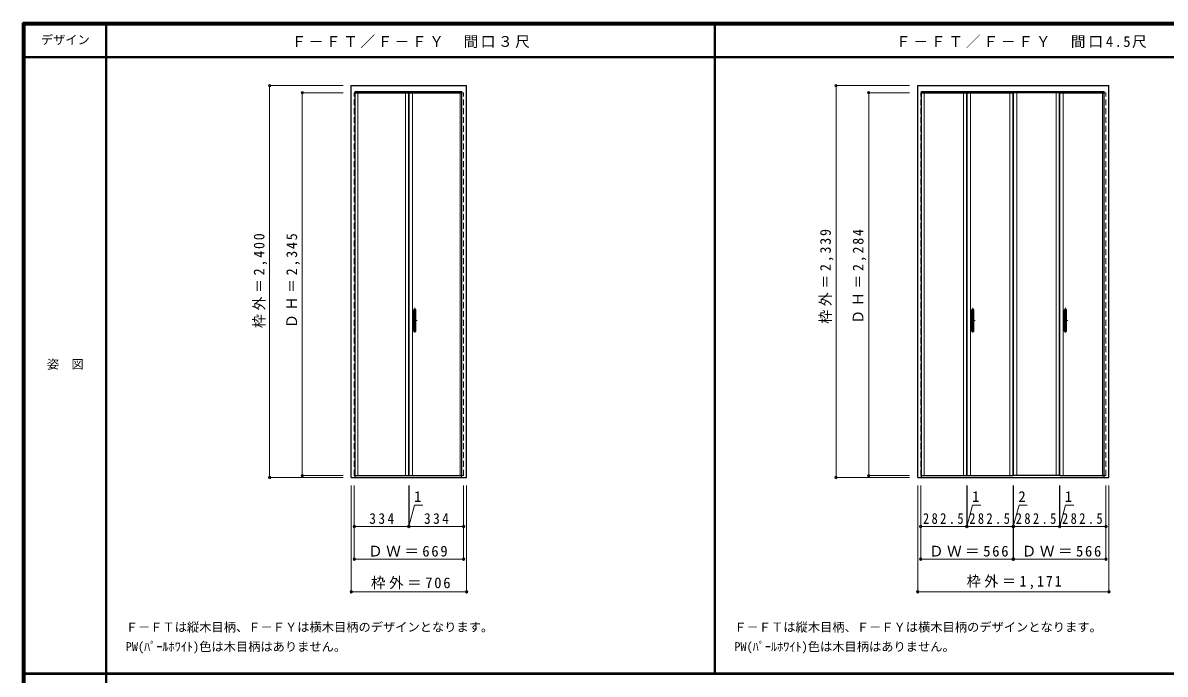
# Model space of a CAD drawing. Units: millimetres, scale not verified. Extents: x -6000 to 5700, y -4307 to 4175.
# Drawn here: x -6000 to 995, y 186 to 4175 of the extents above; entities that cross this region are included whole.
import ezdxf
from ezdxf.enums import TextEntityAlignment as Align

# ---------------------------------------------------------------- set-up
doc = ezdxf.new("R2010")
doc.units = ezdxf.units.MM
doc.header["$LTSCALE"] = 30
doc.header["$PDMODE"] = 32
doc.header["$PDSIZE"] = 15
doc.linetypes.add('CHAIN1', pattern=[8, 5, -1, 1, -1])
doc.linetypes.add('DASHED1', pattern=[1.8, 1.2, -0.6])
for name, color, linetype, lineweight in [('0-1_通り芯', 4, 'CHAIN1', 9), ('0-2_扉', 3, 'Continuous', 25), ('0-3_仕上げ', 7, 'Continuous', 18), ('0-4_枠', 3, 'Continuous', 25), ('0-7_取手GEK', 7, 'Continuous', 18), ('0-8_取手W', 7, 'Continuous', 18), ('0-A_文字', 7, 'Continuous', 18), ('0-B_寸法', 7, 'Continuous', 9), ('F-1_枠', 6, 'Continuous', 40)]:
    doc.layers.add(name, color=color, linetype=linetype, lineweight=lineweight)
doc.layers.add('F-A_文字', color=7, linetype='Continuous')
doc.styles.add('ＭＳ ゴシック', font='')
doc.styles.get('ＭＳ ゴシック').set_extended_font_data('MS Gothic')

msp = doc.modelspace()

# ---------------------------------------------------------------- linework, layer by layer
at = {"layer": '0-1_通り芯'}
for p, q in [((-3600.17, 2429), (-3600.17, 2275)), ((-183.5, 2429), (-183.5, 2275)), ((384.5, 2429), (384.5, 2275)), ((-3585.17, 2352), (-3615.17, 2352)), ((-168.5, 2352), (-198.5, 2352)), ((399.5, 2352), (369.5, 2352))]:
    msp.add_line(p, q, dxfattribs=at)
at = {"layer": '0-2_扉', "color": 4, "linetype": 'DASHED1', "lineweight": 9}
for p, q in [((-3970.17, 1402), (-3970.17, 3747)), ((-3964.67, 3747), (-3970.17, 3747)), ((-3312.67, 3747), (-3301.17, 3747)), ((-3301.17, 1402), (-3301.17, 3747)), ((-502, 1402), (-502, 3747)), ((-496.5, 3747), (-502, 3747)), ((620.5, 3747), (632, 3747)), ((632, 1402), (632, 3747)), ((-3964.67, 1402), (-3970.17, 1402)), ((-3312.67, 1402), (-3301.17, 1402)), ((-496.5, 1402), (-502, 1402)), ((620.5, 1402), (632, 1402))]:
    msp.add_line(p, q, dxfattribs=at)
at = {"layer": '0-2_扉'}
for p, q in [((-3964.67, 3747), (-3636.17, 3747)), ((-3636.17, 1402), (-3636.17, 3747)), ((-3635.17, 1402), (-3635.17, 3747)), ((-3635.17, 3747), (-3312.67, 3747)), ((-496.5, 3747), (-219.5, 3747)), ((-219.5, 1402), (-219.5, 3747)), ((-218.5, 3747), (64, 3747)), ((-218.5, 1402), (-218.5, 3747)), ((64, 1402), (64, 3747)), ((348.5, 3747), (66, 3747)), ((66, 1402), (66, 3747)), ((348.5, 1402), (348.5, 3747)), ((349.5, 1402), (349.5, 3747)), ((349.5, 3747), (620.5, 3747)), ((-3964.67, 1402), (-3636.17, 1402)), ((-3635.17, 1402), (-3312.67, 1402)), ((-496.5, 1402), (-219.5, 1402)), ((-218.5, 1402), (64, 1402)), ((348.5, 1402), (66, 1402)), ((349.5, 1402), (620.5, 1402))]:
    msp.add_line(p, q, dxfattribs=at)
at = {"layer": '0-3_仕上げ'}
for p, q in [((-3949.17, 1402), (-3949.17, 3747)), ((-3657.17, 1402), (-3657.17, 3747)), ((-3614.17, 1402), (-3614.17, 3747)), ((-3322.17, 1402), (-3322.17, 3747)), ((-481, 1402), (-481, 3747)), ((-240.5, 1402), (-240.5, 3747)), ((-197.5, 1402), (-197.5, 3747)), ((43, 1402), (43, 3747)), ((87, 1402), (87, 3747)), ((327.5, 1402), (327.5, 3747)), ((370.5, 1402), (370.5, 3747)), ((611, 1402), (611, 3747))]:
    msp.add_line(p, q, dxfattribs=at)
at = {"layer": '0-4_枠'}
for p, q in [((-3988.67, 1390.5), (-3988.67, 3790.5)), ((-3988.67, 3790.5), (-3282.67, 3790.5)), ((-3282.67, 1390.5), (-3282.67, 3790.5)), ((-520.5, 1390.5), (-520.5, 3790.5)), ((-520.5, 3790.5), (650.5, 3790.5)), ((650.5, 1390.5), (650.5, 3790.5)), ((-3964.67, 1390.5), (-3964.67, 3754.5)), ((-3964.67, 3754.5), (-3312.67, 3754.5)), ((-3312.67, 1390.5), (-3312.67, 3754.5)), ((-496.5, 1390.5), (-496.5, 3754.5)), ((-496.5, 3754.5), (620.5, 3754.5)), ((620.5, 1390.5), (620.5, 3754.5)), ((-3988.67, 1390.5), (-3282.67, 1390.5)), ((-520.5, 1390.5), (650.5, 1390.5))]:
    msp.add_line(p, q, dxfattribs=at)
at = {"layer": '0-7_取手GEK'}
for p, q in [((-3606.17, 2398), (-3606.17, 2416)), ((-3594.17, 2398), (-3594.17, 2416)), ((-189.5, 2398), (-189.5, 2416)), ((-177.5, 2398), (-177.5, 2416)), ((378.5, 2398), (378.5, 2416)), ((390.5, 2398), (390.5, 2416)), ((-3606.17, 2288), (-3606.17, 2306)), ((-3594.17, 2288), (-3594.17, 2306)), ((-189.5, 2288), (-189.5, 2306)), ((-177.5, 2288), (-177.5, 2306)), ((378.5, 2288), (378.5, 2306)), ((390.5, 2288), (390.5, 2306))]:
    msp.add_line(p, q, dxfattribs=at)
at = {"layer": '0-7_取手GEK', "color": 3, "lineweight": 25}
for p, q in [((-3605.17, 2286), (-3605.17, 2418)), ((-3596.17, 2419), (-3604.17, 2419)), ((-3595.17, 2286), (-3595.17, 2418)), ((-188.5, 2286), (-188.5, 2418)), ((-179.5, 2419), (-187.5, 2419)), ((-178.5, 2286), (-178.5, 2418)), ((379.5, 2286), (379.5, 2418)), ((388.5, 2419), (380.5, 2419)), ((389.5, 2286), (389.5, 2418)), ((-3604.17, 2285), (-3596.17, 2285)), ((-187.5, 2285), (-179.5, 2285)), ((380.5, 2285), (388.5, 2285))]:
    msp.add_line(p, q, dxfattribs=at)
at = {"layer": '0-7_取手GEK'}
for centre, start, end in [((-3605.17, 2416), 90, 180), ((-3605.17, 2398), 180, 270), ((-3595.17, 2416), 0, 90), ((-3595.17, 2398), 270, 0), ((-188.5, 2416), 90, 180), ((-188.5, 2398), 180, 270), ((-178.5, 2416), 0, 90), ((-178.5, 2398), 270, 0), ((379.5, 2416), 90, 180), ((379.5, 2398), 180, 270), ((389.5, 2416), 0, 90), ((389.5, 2398), 270, 0), ((-3605.17, 2306), 90, 180), ((-3605.17, 2288), 180, 270), ((-3595.17, 2306), 0, 90), ((-3595.17, 2288), 270, 0), ((-188.5, 2306), 90, 180), ((-188.5, 2288), 180, 270), ((-178.5, 2306), 0, 90), ((-178.5, 2288), 270, 0), ((379.5, 2306), 90, 180), ((379.5, 2288), 180, 270), ((389.5, 2306), 0, 90), ((389.5, 2288), 270, 0)]:
    msp.add_arc(centre, 1, start, end, dxfattribs=at)
at = {"layer": '0-7_取手GEK', "color": 3, "lineweight": 25}
for centre, start, end in [((-3604.17, 2418), 90, 180), ((-3596.17, 2418), 0, 90), ((-187.5, 2418), 90, 180), ((-179.5, 2418), 0, 90), ((380.5, 2418), 90, 180), ((388.5, 2418), 0, 90), ((-3604.17, 2286), 180, 270), ((-3596.17, 2286), 270, 0), ((-187.5, 2286), 180, 270), ((-179.5, 2286), 270, 0), ((380.5, 2286), 180, 270), ((388.5, 2286), 270, 0)]:
    msp.add_arc(centre, 1, start, end, dxfattribs=at)
at = {"layer": '0-8_取手W'}
for p, q in [((-3606.17, 2402.5), (-3606.17, 2418)), ((-3594.17, 2402.5), (-3594.17, 2418)), ((-189.5, 2402.5), (-189.5, 2418)), ((-177.5, 2402.5), (-177.5, 2418)), ((378.5, 2402.5), (378.5, 2418)), ((390.5, 2402.5), (390.5, 2418)), ((-3606.17, 2286), (-3606.17, 2301.5)), ((-3594.17, 2286), (-3594.17, 2301.5)), ((-189.5, 2286), (-189.5, 2301.5)), ((-177.5, 2286), (-177.5, 2301.5)), ((378.5, 2286), (378.5, 2301.5)), ((390.5, 2286), (390.5, 2301.5))]:
    msp.add_line(p, q, dxfattribs=at)
at = {"layer": '0-8_取手W', "color": 3, "lineweight": 25}
for p, q in [((-3595.17, 2419), (-3605.17, 2419)), ((-3605.17, 2419), (-3605.17, 2285)), ((-3595.17, 2419), (-3595.17, 2285)), ((-178.5, 2419), (-188.5, 2419)), ((-188.5, 2419), (-188.5, 2285)), ((-178.5, 2419), (-178.5, 2285)), ((389.5, 2419), (379.5, 2419)), ((379.5, 2419), (379.5, 2285)), ((389.5, 2419), (389.5, 2285)), ((-3605.17, 2285), (-3595.17, 2285)), ((-188.5, 2285), (-178.5, 2285)), ((379.5, 2285), (389.5, 2285))]:
    msp.add_line(p, q, dxfattribs=at)
at = {"layer": '0-8_取手W'}
for centre, start, end in [((-3605.17, 2418), 90, 180), ((-3605.17, 2402.5), 180, 270), ((-3595.17, 2418), 0, 90), ((-3595.17, 2402.5), 270, 0), ((-188.5, 2418), 90, 180), ((-188.5, 2402.5), 180, 270), ((-178.5, 2418), 0, 90), ((-178.5, 2402.5), 270, 0), ((379.5, 2418), 90, 180), ((379.5, 2402.5), 180, 270), ((389.5, 2418), 0, 90), ((389.5, 2402.5), 270, 0), ((-3605.17, 2301.5), 90, 180), ((-3605.17, 2286), 180, 270), ((-3595.17, 2301.5), 0, 90), ((-3595.17, 2286), 270, 0), ((-188.5, 2301.5), 90, 180), ((-188.5, 2286), 180, 270), ((-178.5, 2301.5), 0, 90), ((-178.5, 2286), 270, 0), ((379.5, 2301.5), 90, 180), ((379.5, 2286), 180, 270), ((389.5, 2301.5), 0, 90), ((389.5, 2286), 270, 0)]:
    msp.add_arc(centre, 1, start, end, dxfattribs=at)
for centre, major_axis, start_param, end_param in [((-3600.17, 2419), (0, 17.5), 1.5707963, 3.1415927), ((-3600.17, 2419), (0, 17.5), 3.1415927, 4.712389), ((-183.5, 2419), (0, 17.5), 1.5707963, 3.1415927), ((-183.5, 2419), (0, 17.5), 3.1415927, 4.712389), ((384.5, 2419), (0, 17.5), 1.5707963, 3.1415927), ((384.5, 2419), (0, 17.5), 3.1415927, 4.712389), ((-3600.17, 2285), (0, 17.5), 0, 1.5707963), ((-3600.17, 2285), (0, -17.5), 1.5707963, 3.1415927), ((-183.5, 2285), (0, 17.5), 0, 1.5707963), ((-183.5, 2285), (0, -17.5), 1.5707963, 3.1415927), ((384.5, 2285), (0, 17.5), 0, 1.5707963), ((384.5, 2285), (0, -17.5), 1.5707963, 3.1415927)]:
    msp.add_ellipse(centre, major_axis=major_axis, ratio=0.285714, start_param=start_param, end_param=end_param, dxfattribs=at)
at = {"layer": '0-B_寸法', "color": 4}
for p, q in [((-4488.67, 3790.5), (-4038.67, 3790.5)), ((-4488.67, 3790.5), (-4488.67, 1390.5)), ((-1020.5, 3790.5), (-1020.5, 1390.5)), ((-1020.5, 3790.5), (-570.5, 3790.5)), ((-4288.67, 3747), (-4038.67, 3747)), ((-4288.67, 3747), (-4288.67, 1402)), ((-820.5, 3747), (-820.5, 1402)), ((-820.5, 3747), (-570.5, 3747)), ((-4288.67, 1402), (-4038.67, 1402)), ((-820.5, 1402), (-570.5, 1402)), ((-4488.67, 1390.5), (-4038.67, 1390.5)), ((-3988.67, 690.5), (-3988.67, 1340.5)), ((-3970.17, 890.5), (-3970.17, 1340.5)), ((-3636.17, 1090.5), (-3636.17, 1340.5)), ((-3301.17, 890.5), (-3301.17, 1340.5)), ((-1020.5, 1390.5), (-570.5, 1390.5)), ((-520.5, 690.5), (-520.5, 1340.5)), ((-502, 890.5), (-502, 1340.5)), ((-219.5, 1090.5), (-219.5, 1340.5)), ((64, 890.5), (64, 1340.5)), ((66, 890.5), (66, 1340.5)), ((348.5, 1090.5), (348.5, 1340.5)), ((632, 890.5), (632, 1340.5)), ((650.5, 1340.5), (650.5, 690.5)), ((65, 1090.5), (99.95, 1220.93)), ((99.95, 1220.93), (150.73, 1220.93)), ((-3970.17, 1090.5), (-3636.17, 1090.5)), ((-3635.17, 1090.5), (-3301.17, 1090.5)), ((-502, 1090.5), (-219.5, 1090.5)), ((-218.5, 1090.5), (64, 1090.5)), ((64, 1090.5), (66, 1090.5)), ((66, 1090.5), (348.5, 1090.5)), ((349.5, 1090.5), (632, 1090.5)), ((-3970.17, 890.5), (-3301.17, 890.5)), ((-502, 890.5), (64, 890.5)), ((66, 890.5), (632, 890.5)), ((-520.5, 690.5), (650.5, 690.5))]:
    msp.add_line(p, q, dxfattribs=at)
for points in [[(-3988.67, 690.5), (-3282.67, 690.5), (-3282.67, 1340.5)], [(-3636.17, 1090.5), (-3635.17, 1090.5), (-3635.17, 1340.5)], [(-219.5, 1090.5), (-218.5, 1090.5), (-218.5, 1340.5)], [(348.5, 1090.5), (349.5, 1090.5), (349.5, 1340.5)], [(-3635.67, 1090.5), (-3600.72, 1220.93), (-3549.93, 1220.93)], [(-219, 1090.5), (-184.05, 1220.93), (-133.27, 1220.93)], [(349, 1090.5), (383.95, 1220.93), (434.73, 1220.93)]]:
    msp.add_lwpolyline(points, dxfattribs=at)
at = {"layer": '0-B_寸法'}
for p in [(-4488.67, 3790.5), (-1020.5, 3790.5), (-4288.67, 3747), (-820.5, 3747), (-4288.67, 1402), (-820.5, 1402), (-4488.67, 1390.5), (-1020.5, 1390.5), (-3970.17, 1090.5), (-3636.17, 1090.5), (-3635.17, 1090.5), (-3301.17, 1090.5), (-502, 1090.5), (-219.5, 1090.5), (-218.5, 1090.5), (64, 1090.5), (66, 1090.5), (348.5, 1090.5), (349.5, 1090.5), (632, 1090.5), (-3970.17, 890.5), (-3301.17, 890.5), (-502, 890.5), (64, 890.5), (66, 890.5), (632, 890.5), (-3988.67, 690.5), (-3282.67, 690.5), (-520.5, 690.5), (650.5, 690.5)]:
    msp.add_point(p, dxfattribs=at)
at = {"layer": 'F-1_枠'}
for p, q in [((-6000, 4175), (5700, 4175)), ((-6000, 4175), (-6000, -4205)), ((-6000, 4170), (5700, 4170)), ((-6000, 4165), (5700, 4165)), ((-5995, 4175), (-5995, -4205)), ((-5990, 4175), (-5990, -4205)), ((-5490, 4175), (-5490, -3790)), ((-1763.33, 190.5), (-1763.33, 4175)), ((-6000, 3965), (5700, 3965)), ((-6000, 190.5), (5700, 190.5)), ((-6000, 187.5), (5700, 187.5))]:
    msp.add_line(p, q, dxfattribs=at)

# ---------------------------------------------------------------- texts
at = {"layer": '0-A_文字', "style": 'ＭＳ ゴシック'}
for s, p in [('Ｆ－ＦＴは縦木目柄、Ｆ－ＦＹは横木目柄のデザインとなります。', (-5370, 430.5)), ('Ｆ－ＦＴは縦木目柄、Ｆ－ＦＹは横木目柄のデザインとなります。', (-1643.33, 430.5)), ('PW(ﾊﾟｰﾙﾎﾜｲﾄ)色は木目柄はありません。', (-5370, 310.5)), ('PW(ﾊﾟｰﾙﾎﾜｲﾄ)色は木目柄はありません。', (-1643.33, 310.5))]:
    msp.add_text(s, height=54.99, dxfattribs=at).set_placement(p, align=Align.BOTTOM_LEFT)
at = {"layer": '0-A_文字', "char_height": 65.98, "attachment_point": 7, "style": 'ＭＳ ゴシック'}
for s, insert in [('\\T1.17;Ｆ－ＦＴ／Ｆ－ＦＹ\u3000間口３尺', (-4354.17, 4020)), ('\\T1.19;Ｆ－ＦＴ／Ｆ－ＦＹ\u3000間口4.5尺', (-653.75, 4020))]:
    msp.add_mtext(s, dxfattribs=dict(at, insert=insert))
at = {"layer": '0-B_寸法', "style": 'ＭＳ ゴシック'}
for s, p in [('1', (-3604.47, 1220.93)), ('1', (-187.8, 1220.93)), ('2', (96.2, 1220.93)), ('1', (380.2, 1220.93))]:
    msp.add_text(s, height=65.98, dxfattribs=at).set_placement(p, align=Align.BOTTOM_LEFT)
at = {"layer": '0-B_寸法', "char_height": 65.98, "attachment_point": 7, "rotation": 90, "style": 'ＭＳ ゴシック'}
for s, insert in [('\\T1.26;\\W0.95;枠外＝2,400', (-4503.67, 2305.5)), ('\\T1.26;\\W0.95;ＤＨ＝2,345', (-4303.67, 2305.5)), ('\\T1.26;\\W0.95;枠外＝2,339', (-1035.5, 2331.5)), ('\\T1.26;\\W0.95;ＤＨ＝2,284', (-835.5, 2331.5))]:
    msp.add_mtext(s, dxfattribs=dict(at, insert=insert))
at = {"layer": '0-B_寸法', "char_height": 65.98, "attachment_point": 7, "style": 'ＭＳ ゴシック'}
for s, insert in [('\\T1.38;\\W0.9;334', (-3878.17, 1105.5)), ('\\T1.38;\\W0.9;334', (-3543.17, 1105.5)), ('\\T1.38;\\W0.85;282.5', (-488.25, 1105.5)), ('\\T1.38;\\W0.85;282.5', (-204.75, 1105.5)), ('\\T1.38;\\W0.85;282.5', (79.75, 1105.5)), ('\\T1.38;\\W0.85;282.5', (363.25, 1105.5)), ('\\T1.23;ＤＷ＝669', (-3886.17, 905.5)), ('\\T1.23;ＤＷ＝566', (-451.5, 905.5)), ('\\T1.23;ＤＷ＝566', (116.5, 905.5)), ('\\T1.23;枠外＝706', (-3868.17, 705.5)), ('\\T1.26;\\W0.95;枠外＝1,171', (-220, 705.5))]:
    msp.add_mtext(s, dxfattribs=dict(at, insert=insert))
at = {"layer": 'F-A_文字', "style": 'ＭＳ ゴシック'}
for s, p in [('デザイン', (-5890, 4027.5)), ('姿\u3000図', (-5852.5, 2040.25))]:
    msp.add_text(s, height=54.99, dxfattribs=at).set_placement(p, align=Align.BOTTOM_LEFT)

doc.saveas('drawing.dxf')
